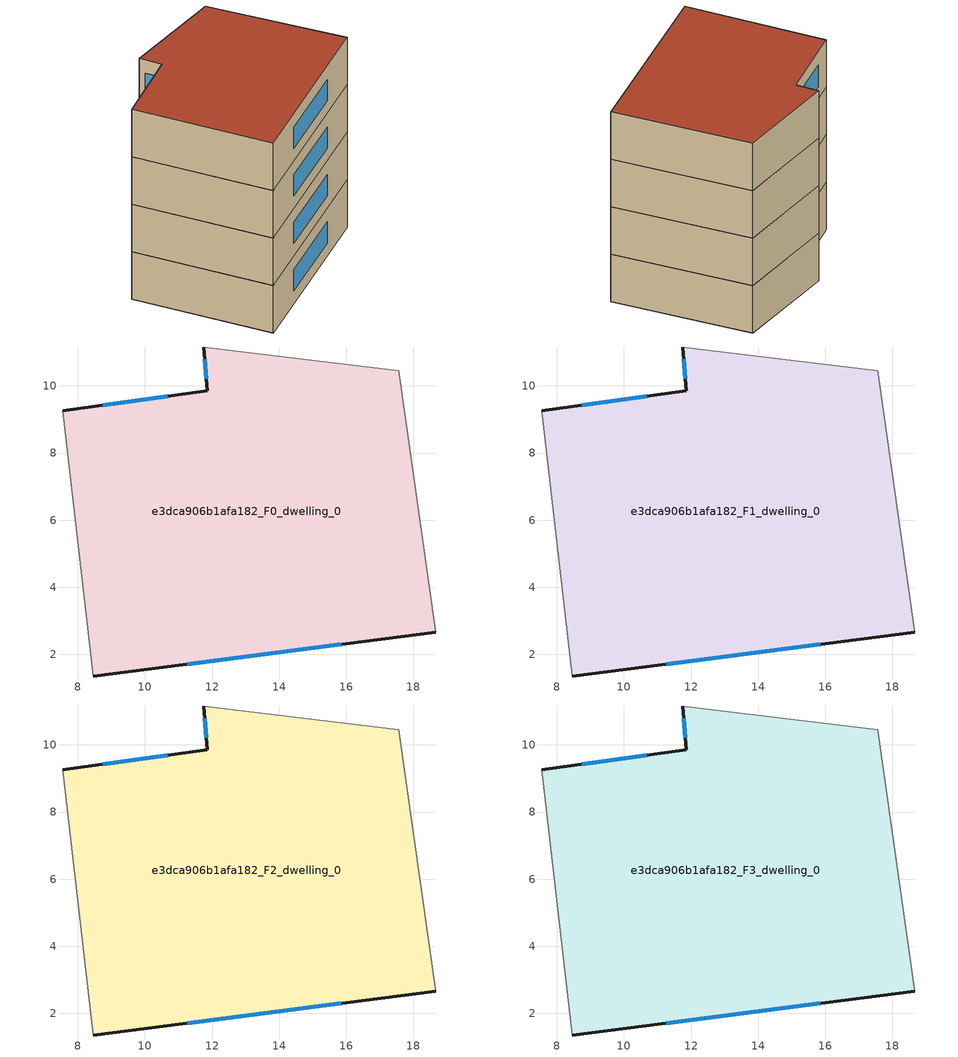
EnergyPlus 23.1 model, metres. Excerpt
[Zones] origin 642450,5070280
e3dca906b1afa182_F0_dwelling_0
 floor ground (EU_floor_Construction): 18.66,2.65 17.56,10.46 11.76,11.16 11.86,9.86 7.56,9.26 8.46,1.35 z0
 wall outside (EU_wall_Construction): 18.66,2.65 8.46,1.35 / 7.56,9.26 11.86,9.86 11.76,11.16 z0:3
 wall adiabatic (EU_wall_Construction): 8.46,1.35 7.56,9.26 / 11.76,11.16 17.56,10.46 18.66,2.65 z0:3
 window (EU_Window_Construction): 15.85,2.29 11.26,1.71 / 8.74,9.42 10.68,9.69 / 11.83,10.22 11.79,10.8 z0.83:2.17
e3dca906b1afa182_F1_dwelling_0
 floor to e3dca906b1afa182_F0_dwelling_0 (EU_floor_Construction): 18.66,2.65 17.56,10.46 11.76,11.16 11.86,9.86 7.56,9.26 8.46,1.35 z3
 wall outside (EU_wall_Construction): 18.66,2.65 8.46,1.35 / 7.56,9.26 11.86,9.86 11.76,11.16 z3:6
 wall adiabatic (EU_wall_Construction): 8.46,1.35 7.56,9.26 / 11.76,11.16 17.56,10.46 18.66,2.65 z3:6
 window (EU_Window_Construction): 15.85,2.29 11.26,1.71 / 8.74,9.42 10.68,9.69 / 11.83,10.22 11.79,10.8 z3.83:5.17
e3dca906b1afa182_F2_dwelling_0
 floor to e3dca906b1afa182_F1_dwelling_0 (EU_floor_Construction): 18.66,2.65 17.56,10.46 11.76,11.16 11.86,9.86 7.56,9.26 8.46,1.35 z6
 wall outside (EU_wall_Construction): 18.66,2.65 8.46,1.35 / 7.56,9.26 11.86,9.86 11.76,11.16 z6:9
 wall adiabatic (EU_wall_Construction): 8.46,1.35 7.56,9.26 / 11.76,11.16 17.56,10.46 18.66,2.65 z6:9
 window (EU_Window_Construction): 15.85,2.29 11.26,1.71 / 8.74,9.42 10.68,9.69 / 11.83,10.22 11.79,10.8 z6.83:8.17
e3dca906b1afa182_F3_dwelling_0
 floor to e3dca906b1afa182_F2_dwelling_0 (EU_floor_Construction): 18.66,2.65 17.56,10.46 11.76,11.16 11.86,9.86 7.56,9.26 8.46,1.35 z9
 wall outside (EU_wall_Construction): 18.66,2.65 8.46,1.35 / 7.56,9.26 11.86,9.86 11.76,11.16 z9:12
 wall adiabatic (EU_wall_Construction): 8.46,1.35 7.56,9.26 / 11.76,11.16 17.56,10.46 18.66,2.65 z9:12
 window (EU_Window_Construction): 15.85,2.29 11.26,1.71 / 8.74,9.42 10.68,9.69 / 11.83,10.22 11.79,10.8 z9.83:11.17
 roof outside (EU_roof_Construction): 17.56,10.46 18.66,2.65 8.46,1.35 7.56,9.26 11.86,9.86 11.76,11.16 z12
[Building]
EU S2 Campaign: North Axis=0; Terrain=City; Solar Distribution=FullExterior
[Site:Location]
Lyon-Bron: Latitude=45.75; Longitude=5; Time Zone=1; Elevation=198
[SizingPeriod:WeatherFileDays]
AnnualSizingPeriod: Begin Month=1; Begin Day of Month=1; End Month=12; End Day of Month=31; Day of Week for Start Day=Monday; Use Weather File Daylight Saving Period=No; Use Weather File Rain and Snow Indicators=No
[MATERIAL]
EU_InternalMass_Material: Roughness=MediumRough; Thickness=0.1; Conductivity=1; Density=1800; Specific Heat=900; Thermal Absorptance=0.9; Solar Absorptance=0.7; Visible Absorptance=0.7
[MATERIAL:NOMASS] Roughness=MediumRough; Thermal Absorptance=0.9; Solar Absorptance=0.7; Visible Absorptance=0.7
Name | Thermal Resistance
EU_wall_NoMass | 0.87146
EU_roof_NoMass | 0.842276
EU_floor_NoMass | 0.496999
[WINDOWMATERIAL:SIMPLEGLAZINGSYSTEM]
EU_Window_SimpleGlazing: UFactor=2.2525; Solar Heat Gain Coefficient=0.76; Visible Transmittance=0.76
[CONSTRUCTION]
EU_wall_Construction: EU_wall_NoMass
EU_roof_Construction: EU_roof_NoMass
EU_floor_Construction: EU_floor_NoMass
EU_InternalMass_Construction: EU_InternalMass_Material
EU_Window_Construction: EU_Window_SimpleGlazing
[ZONE] Type=1; Multiplier=1; Ceiling Height=autocalculate; Floor Area=autocalculate; Part of Total Floor Area=Yes
Name | Volume
e3dca906b1afa182_F0_dwelling_0 | 254.4375
e3dca906b1afa182_F1_dwelling_0; e3dca906b1afa182_F2_dwelling_0 | 254.438
e3dca906b1afa182_F3_dwelling_0 | 763.315
[INTERNALMASS] Construction=EU_InternalMass_Construction; Surface Area=84.8132
Name | Zone or ZoneList
e3dca906b1afa182_F0_dwelling_0_EU_InternalMass | e3dca906b1afa182_F0_dwelling_0
e3dca906b1afa182_F1_dwelling_0_EU_InternalMass | e3dca906b1afa182_F1_dwelling_0
e3dca906b1afa182_F2_dwelling_0_EU_InternalMass | e3dca906b1afa182_F2_dwelling_0
e3dca906b1afa182_F3_dwelling_0_EU_InternalMass | e3dca906b1afa182_F3_dwelling_0
[OTHEREQUIPMENT] Fuel Type=Electricity; Design Level Calculation Method=Watts/Area; Power per Zone Floor Area=1; Fraction Latent=0; Fraction Radiant=0; Fraction Lost=0; Carbon Dioxide Generation Rate=0; EndUse Subcategory=EU_Step8_InternalGains
Name | Zone or ZoneList or Space or SpaceList | Schedule
EU_Step8_InternalGain_e3dca906b1afa182_F0_dwelling_0_f000 | e3dca906b1afa182_F0_dwelling_0 | EU_Step8_GainSchedule_e3dca906b1afa182_F0_dwelling_0_f000
EU_Step8_InternalGain_e3dca906b1afa182_F1_dwelling_0_f000 | e3dca906b1afa182_F1_dwelling_0 | EU_Step8_GainSchedule_e3dca906b1afa182_F1_dwelling_0_f000
EU_Step8_InternalGain_e3dca906b1afa182_F2_dwelling_0_f000 | e3dca906b1afa182_F2_dwelling_0 | EU_Step8_GainSchedule_e3dca906b1afa182_F2_dwelling_0_f000
EU_Step8_InternalGain_e3dca906b1afa182_F3_dwelling_0_f000 | e3dca906b1afa182_F3_dwelling_0 | EU_Step8_GainSchedule_e3dca906b1afa182_F3_dwelling_0_f000
[ZONEVENTILATION:DESIGNFLOWRATE] Schedule=EU_AlwaysOn; Design Flow Rate Calculation Method=AirChanges/Hour; Air Changes per Hour=0.425; Ventilation Type=Natural; Fan Pressure Rise=0; Fan Total Efficiency=1; Constant Term Coefficient=1; Temperature Term Coefficient=0; Velocity Term Coefficient=0; Velocity Squared Term Coefficient=0; Minimum Indoor Temperature=-100; Maximum Indoor Temperature=100; Delta Temperature=-100; Minimum Outdoor Temperature=-100; Maximum Outdoor Temperature=100; Maximum Wind Speed=40
Name | Zone or ZoneList or Space or SpaceList
EU_ConstantAir_e3dca906b1afa182_F0_dwelling_0 | e3dca906b1afa182_F0_dwelling_0
EU_ConstantAir_e3dca906b1afa182_F1_dwelling_0 | e3dca906b1afa182_F1_dwelling_0
EU_ConstantAir_e3dca906b1afa182_F2_dwelling_0 | e3dca906b1afa182_F2_dwelling_0
EU_ConstantAir_e3dca906b1afa182_F3_dwelling_0 | e3dca906b1afa182_F3_dwelling_0
[HVACTEMPLATE:THERMOSTAT] Constant Heating Setpoint=20; Constant Cooling Setpoint=50
EU_HeatOnly_e3dca906b1afa182_F0_dwelling_0; EU_HeatOnly_e3dca906b1afa182_F1_dwelling_0; EU_HeatOnly_e3dca906b1afa182_F2_dwelling_0; EU_HeatOnly_e3dca906b1afa182_F3_dwelling_0
[HVACTEMPLATE:ZONE:IDEALLOADSAIRSYSTEM] System Availability Schedule=EU_AlwaysOn; Maximum Heating Supply Air Temperature=50; Minimum Cooling Supply Air Temperature=13; Maximum Heating Supply Air Humidity Ratio=0.0156; Minimum Cooling Supply Air Humidity Ratio=0.0077; Heating Limit=NoLimit; Cooling Limit=NoLimit; Heating Availability Schedule=EU_AlwaysOn; Cooling Availability Schedule=EU_CoolingOff; Dehumidification Control Type=ConstantSensibleHeatRatio; Cooling Sensible Heat Ratio=0.7; Dehumidification Setpoint=60; Humidification Control Type=None; Humidification Setpoint=30; Outdoor Air Method=None; Outdoor Air Flow Rate per Person=0.00944; Outdoor Air Flow Rate per Zone Floor Area=0; Outdoor Air Flow Rate per Zone=0; Demand Controlled Ventilation Type=None; Outdoor Air Economizer Type=NoEconomizer; Heat Recovery Type=None; Sensible Heat Recovery Effectiveness=0.7; Latent Heat Recovery Effectiveness=0.65
Name | Template Thermostat
e3dca906b1afa182_F0_dwelling_0 | EU_HeatOnly_e3dca906b1afa182_F0_dwelling_0
e3dca906b1afa182_F1_dwelling_0 | EU_HeatOnly_e3dca906b1afa182_F1_dwelling_0
e3dca906b1afa182_F2_dwelling_0 | EU_HeatOnly_e3dca906b1afa182_F2_dwelling_0
e3dca906b1afa182_F3_dwelling_0 | EU_HeatOnly_e3dca906b1afa182_F3_dwelling_0
[SIZING:ZONE] Zone Cooling Design Supply Air Temperature Input Method=SupplyAirTemperature; Zone Cooling Design Supply Air Temperature=13; Zone Heating Design Supply Air Temperature Input Method=SupplyAirTemperature; Zone Heating Design Supply Air Temperature=50; Zone Cooling Design Supply Air Humidity Ratio=0.008; Zone Heating Design Supply Air Humidity Ratio=0.008; Cooling Design Air Flow Method=DesignDay; Cooling Design Air Flow Rate=0; Cooling Minimum Air Flow per Zone Floor Area=0.000762; Cooling Minimum Air Flow=0; Cooling Minimum Air Flow Fraction=0.2; Heating Design Air Flow Method=DesignDay; Heating Design Air Flow Rate=0; Heating Maximum Air Flow per Zone Floor Area=0.002032; Heating Maximum Air Flow=0.141576; Heating Maximum Air Flow Fraction=0.3; Account for Dedicated Outdoor Air System=No; Dedicated Outdoor Air System Control Strategy=NeutralSupplyAir; Dedicated Outdoor Air Low Setpoint Temperature for Design=autosize; Dedicated Outdoor Air High Setpoint Temperature for Design=autosize; Zone Load Sizing Method=Sensible Load Only No Latent Load; Zone Latent Cooling Design Supply Air Humidity Ratio Input Method=HumidityRatioDifference; Zone Cooling Design Supply Air Humidity Ratio Difference=0.005; Zone Latent Heating Design Supply Air Humidity Ratio Input Method=HumidityRatioDifference; Zone Humidification Design Supply Air Humidity Ratio Difference=0.005
e3dca906b1afa182_F0_dwelling_0; e3dca906b1afa182_F1_dwelling_0; e3dca906b1afa182_F2_dwelling_0; e3dca906b1afa182_F3_dwelling_0
[SCHEDULE:CONSTANT]
Name | Hourly Value
EU_AlwaysOn | 1
EU_CoolingOff | 0
[SCHEDULE:FILE] Column Number=1; Rows to Skip at Top=0; Number of Hours of Data=8760; Column Separator=Comma; Interpolate to Timestep=No; Minutes per Item=60; Adjust Schedule for Daylight Savings=Yes
Name | File
EU_Step8_GainSchedule_e3dca906b1afa182_F0_dwelling_0_f000 | ../../schedules/e3dca906b1afa182/e3dca906b1afa182_F0_dwelling_0_f000_gain.csv
EU_Step8_GainSchedule_e3dca906b1afa182_F1_dwelling_0_f000 | ../../schedules/e3dca906b1afa182/e3dca906b1afa182_F1_dwelling_0_f000_gain.csv
EU_Step8_GainSchedule_e3dca906b1afa182_F2_dwelling_0_f000 | ../../schedules/e3dca906b1afa182/e3dca906b1afa182_F2_dwelling_0_f000_gain.csv
EU_Step8_GainSchedule_e3dca906b1afa182_F3_dwelling_0_f000 | ../../schedules/e3dca906b1afa182/e3dca906b1afa182_F3_dwelling_0_f000_gain.csv
